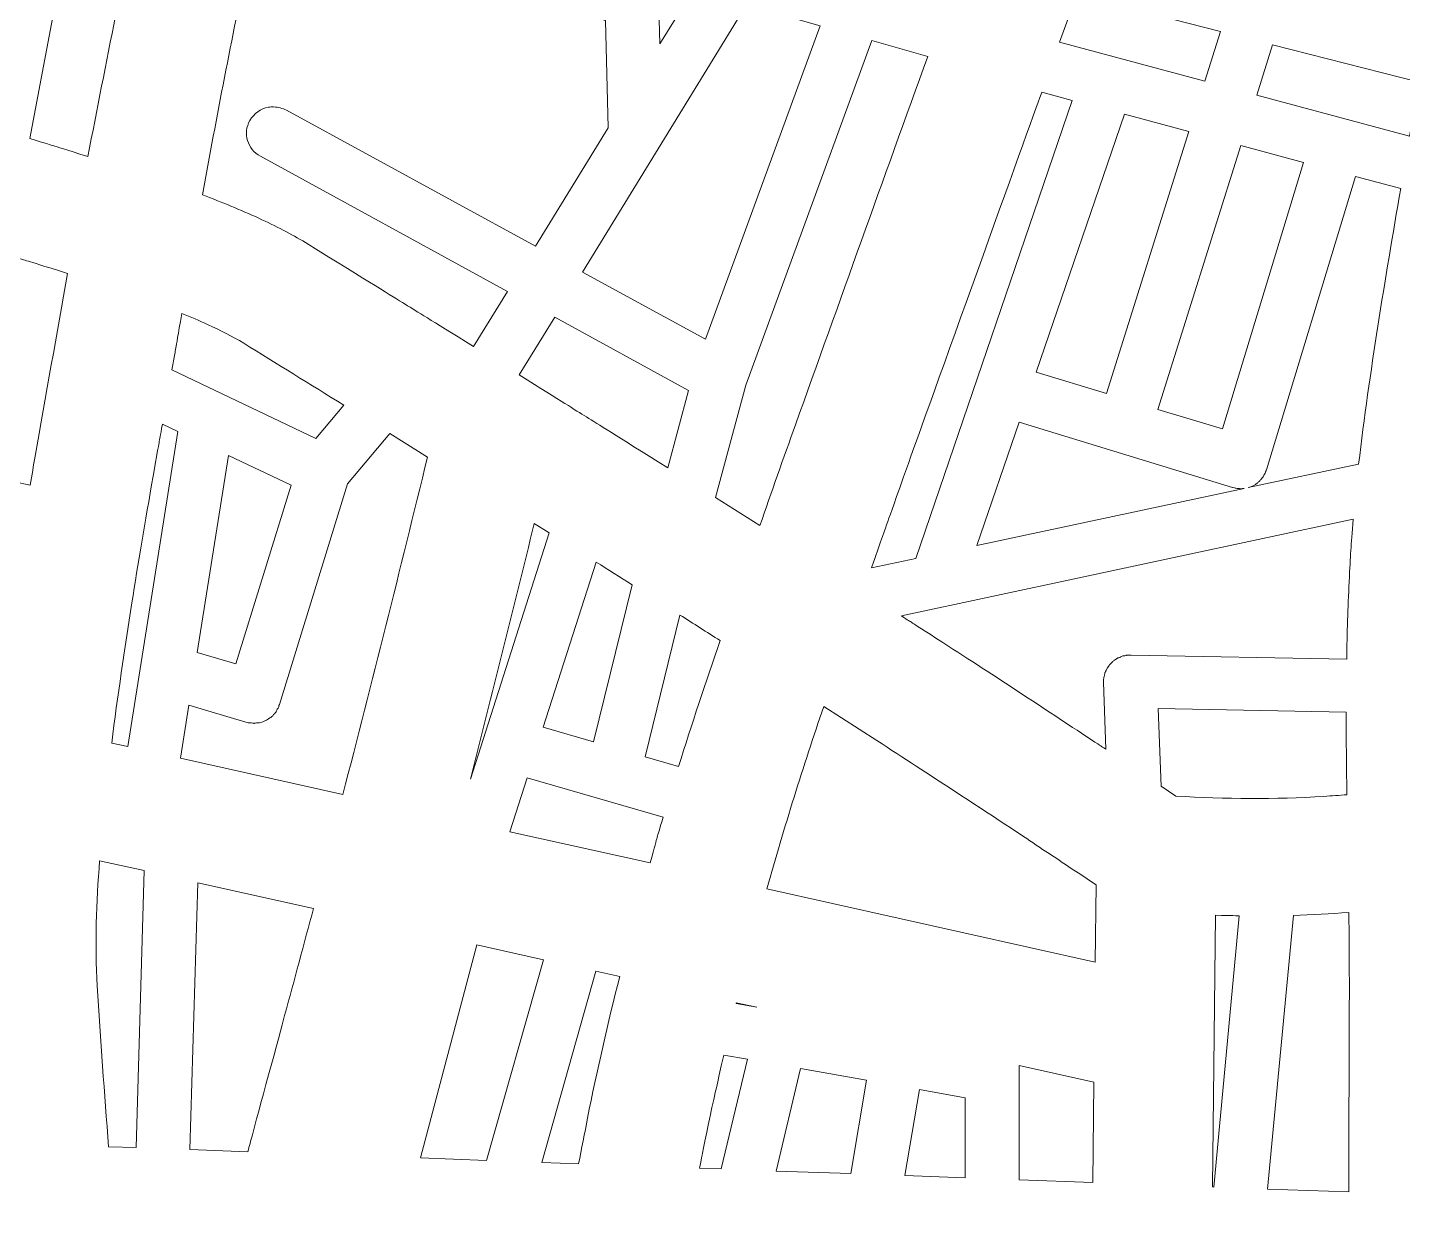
# Model space of a CAD drawing. Header units: centimetres. Extents: x -7.3 to 7.3, y -9.1 to 9.1.
# Drawn here: x 0.801 to 3.151, y 3.253 to 5.278 of the extents above; entities that cross this region are included whole.
import ezdxf

# ---------------------------------------------------------------- set-up
doc = ezdxf.new("R2010")
doc.units = ezdxf.units.CM
doc.header["$MEASUREMENT"] = 0
doc.layers.add('Plan 1', color=7, linetype='Continuous')

msp = doc.modelspace()

# ---------------------------------------------------------------- linework, layer by layer
at = {"layer": 'Plan 1', "color": 250, "lineweight": 0}
for points, knots in [([(7.29137, -9.12368), (7.29137, -9.12368), (-7.30564, -9.12368), (-7.30564, -9.12368), (-7.30564, -9.12368), (-7.30564, 9.12259), (-7.30564, 9.12259), (-7.30564, 9.12259), (7.29137, 9.12259), (7.29137, 9.12259), (7.29137, 9.12259), (7.29137, -9.12368), (7.29137, -9.12368)], [0, 0, 0, 0, 0.25, 0.25, 0.25, 0.5, 0.5, 0.5, 0.75, 0.75, 0.75, 1, 1, 1, 1]), ([(1.78157, 5.54278), (1.78157, 5.54278), (1.78588, 5.38426), (1.78588, 5.38426), (1.78588, 5.38426), (1.51243, 5.46088), (1.51243, 5.46088), (1.50477, 5.4628), (1.50955, 5.46184), (1.49902, 5.4628), (1.49567, 5.46232), (1.49279, 5.46232), (1.48992, 5.46136), (1.47316, 5.45801), (1.46071, 5.44556), (1.45544, 5.42976), (1.44873, 5.40581), (1.46262, 5.38091), (1.48705, 5.3742), (1.48705, 5.3742), (1.78876, 5.28944), (1.78876, 5.28944), (1.78876, 5.28944), (1.79354, 5.1065), (1.79354, 5.1065), (1.79354, 5.1065), (1.66903, 4.90392), (1.66903, 4.90392), (1.66903, 4.90392), (1.24376, 5.13619), (1.24376, 5.13619), (1.23658, 5.13954), (1.22987, 5.14193), (1.22173, 5.14193), (1.21886, 5.14193), (1.21599, 5.14193), (1.21311, 5.14146), (1.19922, 5.13906), (1.18821, 5.13044), (1.18103, 5.11895), (1.16857, 5.09692), (1.17672, 5.06962), (1.19922, 5.05765), (1.19922, 5.05765), (1.62162, 4.82634), (1.62162, 4.82634), (1.62162, 4.82634), (1.56319, 4.73247), (1.56319, 4.73247), (1.40755, 4.82921), (1.50237, 4.7703), (1.27776, 4.90919), (1.27729, 4.90967), (1.27681, 4.90967), (1.27633, 4.91014), (1.25142, 4.92499), (1.22508, 4.9384), (1.19635, 4.95181), (1.16474, 4.96618), (1.13266, 4.97959), (1.10009, 4.99156), (1.12451, 5.12565), (1.1499, 5.25927), (1.17815, 5.3924), (1.17815, 5.3924), (1.26819, 5.37229), (1.26819, 5.37229), (1.29309, 5.36654), (1.31799, 5.38139), (1.32374, 5.40581), (1.32949, 5.43023), (1.31368, 5.45466), (1.28926, 5.45993), (1.28926, 5.45993), (1.19635, 5.481), (1.19635, 5.481), (1.22796, 5.6309), (1.21311, 5.56145), (1.24041, 5.68884), (1.24041, 5.68884), (1.24041, 5.68932), (1.24041, 5.68932), (1.24041, 5.68932), (1.27393, 5.68022), (1.27393, 5.68022), (1.44347, 5.63568), (1.613, 5.59019), (1.78157, 5.54278), (1.78157, 5.54278), (1.78157, 5.54278), (1.78157, 5.54278)], [0, 0, 0, 0, 0.0333333, 0.0333333, 0.0333333, 0.0666667, 0.0666667, 0.0666667, 0.1, 0.1, 0.1, 0.1333333, 0.1333333, 0.1333333, 0.1666667, 0.1666667, 0.1666667, 0.2, 0.2, 0.2, 0.2333333, 0.2333333, 0.2333333, 0.2666667, 0.2666667, 0.2666667, 0.3, 0.3, 0.3, 0.3333333, 0.3333333, 0.3333333, 0.3666667, 0.3666667, 0.3666667, 0.4, 0.4, 0.4, 0.4333333, 0.4333333, 0.4333333, 0.4666667, 0.4666667, 0.4666667, 0.5, 0.5, 0.5, 0.5333333, 0.5333333, 0.5333333, 0.5666667, 0.5666667, 0.5666667, 0.6, 0.6, 0.6, 0.6333333, 0.6333333, 0.6333333, 0.6666667, 0.6666667, 0.6666667, 0.7, 0.7, 0.7, 0.7333333, 0.7333333, 0.7333333, 0.7666667, 0.7666667, 0.7666667, 0.8, 0.8, 0.8, 0.8333333, 0.8333333, 0.8333333, 0.8666667, 0.8666667, 0.8666667, 0.9, 0.9, 0.9, 0.9333333, 0.9333333, 0.9333333, 0.9666667, 0.9666667, 0.9666667, 1, 1, 1, 1]), ([(0.89416, 5.56193), (0.89416, 5.56193), (1, 5.53751), (1, 5.53751), (0.96696, 5.37756), (0.93535, 5.2176), (0.90422, 5.05717), (0.82424, 5.08207), (0.85729, 5.07201), (0.80509, 5.08782), (0.80509, 5.08782), (0.89416, 5.56193), (0.89416, 5.56193)], [0, 0, 0, 0, 0.25, 0.25, 0.25, 0.5, 0.5, 0.5, 0.75, 0.75, 0.75, 1, 1, 1, 1]), ([(1.98798, 5.48962), (1.98798, 5.48962), (1.96595, 5.38618), (1.96595, 5.38618), (1.96595, 5.38618), (1.88166, 5.24969), (1.88166, 5.24969), (1.88166, 5.24969), (1.87448, 5.51883), (1.87448, 5.51883), (1.87448, 5.51883), (1.98798, 5.48962), (1.98798, 5.48962)], [0, 0, 0, 0, 0.25, 0.25, 0.25, 0.5, 0.5, 0.5, 0.75, 0.75, 0.75, 1, 1, 1, 1]), ([(2.03012, 5.31626), (2.03012, 5.31626), (2.1556, 5.28034), (2.1556, 5.28034), (2.1556, 5.28034), (1.95972, 4.7454), (1.95972, 4.7454), (1.95972, 4.7454), (1.74949, 4.85986), (1.74949, 4.85986), (1.74949, 4.85986), (2.03012, 5.31626), (2.03012, 5.31626)], [0, 0, 0, 0, 0.25, 0.25, 0.25, 0.5, 0.5, 0.5, 0.75, 0.75, 0.75, 1, 1, 1, 1]), ([(2.83995, 5.27076), (2.83995, 5.27076), (2.81313, 5.18599), (2.81313, 5.18599), (2.81313, 5.18599), (2.56506, 5.25256), (2.56506, 5.25256), (2.56506, 5.25256), (2.59427, 5.33397), (2.59427, 5.33397), (2.59427, 5.33397), (2.83995, 5.27076), (2.83995, 5.27076)], [0, 0, 0, 0, 0.25, 0.25, 0.25, 0.5, 0.5, 0.5, 0.75, 0.75, 0.75, 1, 1, 1, 1]), ([(2.11345, 4.59886), (2.09286, 4.54139), (2.07275, 4.48392), (2.05263, 4.42645), (2.05263, 4.42645), (1.97697, 4.47434), (1.97697, 4.47434), (1.97697, 4.47434), (2.02869, 4.66638), (2.02869, 4.66638), (2.02869, 4.66638), (2.24419, 5.25543), (2.24419, 5.25543), (2.24419, 5.25543), (2.3395, 5.22814), (2.3395, 5.22814), (2.26383, 5.01838), (2.18864, 4.80862), (2.11345, 4.59886)], [0, 0, 0, 0, 0.1666667, 0.1666667, 0.1666667, 0.3333333, 0.3333333, 0.3333333, 0.5, 0.5, 0.5, 0.6666667, 0.6666667, 0.6666667, 0.8333333, 0.8333333, 0.8333333, 1, 1, 1, 1]), ([(3.17183, 5.1405), (3.17183, 5.1405), (3.16321, 5.09213), (3.16321, 5.09213), (3.16321, 5.09213), (2.90221, 5.16205), (2.90221, 5.16205), (2.90221, 5.16205), (2.92903, 5.24825), (2.92903, 5.24825), (2.92903, 5.24825), (3.1795, 5.18408), (3.1795, 5.18408), (3.1771, 5.16971), (3.17423, 5.15534), (3.17183, 5.1405)], [0, 0, 0, 0, 0.2, 0.2, 0.2, 0.4, 0.4, 0.4, 0.6, 0.6, 0.6, 0.8, 0.8, 0.8, 1, 1, 1, 1]), ([(2.53441, 5.16684), (2.53441, 5.16684), (2.53441, 5.16732), (2.53441, 5.16732), (2.53441, 5.16732), (2.58661, 5.15295), (2.58661, 5.15295), (2.58661, 5.15295), (2.31938, 4.37042), (2.31938, 4.37042), (2.31938, 4.37042), (2.24324, 4.35414), (2.24324, 4.35414), (2.28059, 4.45997), (2.25952, 4.40011), (2.30645, 4.53277), (2.34955, 4.65297), (2.52771, 5.14864), (2.53441, 5.16684)], [0, 0, 0, 0, 0.1666667, 0.1666667, 0.1666667, 0.3333333, 0.3333333, 0.3333333, 0.5, 0.5, 0.5, 0.6666667, 0.6666667, 0.6666667, 0.8333333, 0.8333333, 0.8333333, 1, 1, 1, 1]), ([(2.64504, 4.65201), (2.64504, 4.65201), (2.52483, 4.68889), (2.52483, 4.68889), (2.52483, 4.68889), (2.67569, 5.12948), (2.67569, 5.12948), (2.67569, 5.12948), (2.78584, 5.09979), (2.78584, 5.09979), (2.78584, 5.09979), (2.64504, 4.65201), (2.64504, 4.65201)], [0, 0, 0, 0, 0.25, 0.25, 0.25, 0.5, 0.5, 0.5, 0.75, 0.75, 0.75, 1, 1, 1, 1]), ([(2.8433, 4.59167), (2.8433, 4.59167), (2.73268, 4.6252), (2.73268, 4.6252), (2.73268, 4.6252), (2.87491, 5.07585), (2.87491, 5.07585), (2.87491, 5.07585), (2.98171, 5.04711), (2.98171, 5.04711), (2.98171, 5.04711), (2.8433, 4.59167), (2.8433, 4.59167)], [0, 0, 0, 0, 0.25, 0.25, 0.25, 0.5, 0.5, 0.5, 0.75, 0.75, 0.75, 1, 1, 1, 1]), ([(3.07605, 4.53181), (3.07605, 4.53181), (2.88736, 4.49158), (2.88736, 4.49158), (2.89311, 4.4935), (2.89886, 4.49541), (2.90317, 4.49972), (2.9046, 4.50068), (2.90412, 4.5002), (2.90508, 4.50116), (2.90748, 4.50308), (2.90604, 4.50212), (2.90796, 4.50403), (2.90939, 4.50547), (2.90843, 4.50451), (2.91131, 4.50834), (2.91275, 4.51026), (2.91227, 4.50882), (2.91322, 4.51122), (2.91514, 4.51409), (2.91466, 4.51265), (2.9161, 4.51601), (2.91706, 4.51792), (2.91658, 4.51696), (2.91706, 4.5184), (2.91753, 4.51936), (2.91706, 4.5184), (2.91801, 4.52127), (2.91801, 4.52127), (2.91801, 4.52127), (2.91801, 4.52127), (2.91801, 4.52127), (2.91849, 4.52175), (2.91849, 4.52175), (2.91849, 4.52175), (3.07078, 5.02317), (3.07078, 5.02317), (3.07078, 5.02317), (3.14789, 5.00257), (3.14789, 5.00257), (3.12107, 4.84597), (3.09473, 4.68937), (3.07605, 4.53181), (3.07605, 4.53181), (3.07605, 4.53181), (3.07605, 4.53181)], [0, 0, 0, 0, 0.0666667, 0.0666667, 0.0666667, 0.1333333, 0.1333333, 0.1333333, 0.2, 0.2, 0.2, 0.2666667, 0.2666667, 0.2666667, 0.3333333, 0.3333333, 0.3333333, 0.4, 0.4, 0.4, 0.4666667, 0.4666667, 0.4666667, 0.5333333, 0.5333333, 0.5333333, 0.6, 0.6, 0.6, 0.6666667, 0.6666667, 0.6666667, 0.7333333, 0.7333333, 0.7333333, 0.8, 0.8, 0.8, 0.8666667, 0.8666667, 0.8666667, 0.9333333, 0.9333333, 0.9333333, 1, 1, 1, 1]), ([(0.86926, 4.85746), (0.85106, 4.75354), (0.83238, 4.64914), (0.81418, 4.54522), (0.81131, 4.52894), (0.80844, 4.51265), (0.80556, 4.49589), (0.80556, 4.49589), (0.69781, 4.5184), (0.69781, 4.5184), (0.69781, 4.5184), (0.76773, 4.88907), (0.76773, 4.88907), (0.81418, 4.87471), (0.78018, 4.88524), (0.86926, 4.85746), (0.86926, 4.85746), (0.86926, 4.85746), (0.86926, 4.85746)], [0, 0, 0, 0, 0.1666667, 0.1666667, 0.1666667, 0.3333333, 0.3333333, 0.3333333, 0.5, 0.5, 0.5, 0.6666667, 0.6666667, 0.6666667, 0.8333333, 0.8333333, 0.8333333, 1, 1, 1, 1]), ([(1.29405, 4.57539), (1.29405, 4.57539), (1.04789, 4.69272), (1.04789, 4.69272), (1.05699, 4.74301), (1.05124, 4.71044), (1.06465, 4.78898), (1.07998, 4.78323), (1.09482, 4.77653), (1.10967, 4.76983), (1.13026, 4.76025), (1.15085, 4.75019), (1.17049, 4.73822), (1.22748, 4.70278), (1.28447, 4.66782), (1.34146, 4.63238), (1.34146, 4.63238), (1.29405, 4.57539), (1.29405, 4.57539)], [0, 0, 0, 0, 0.1666667, 0.1666667, 0.1666667, 0.3333333, 0.3333333, 0.3333333, 0.5, 0.5, 0.5, 0.6666667, 0.6666667, 0.6666667, 0.8333333, 0.8333333, 0.8333333, 1, 1, 1, 1]), ([(1.93099, 4.65728), (1.93099, 4.65728), (1.89555, 4.5251), (1.89555, 4.5251), (1.70974, 4.64148), (1.7945, 4.58832), (1.64125, 4.6841), (1.64125, 4.6841), (1.70207, 4.78276), (1.70207, 4.78276), (1.70207, 4.78276), (1.93099, 4.65728), (1.93099, 4.65728)], [0, 0, 0, 0, 0.25, 0.25, 0.25, 0.5, 0.5, 0.5, 0.75, 0.75, 0.75, 1, 1, 1, 1]), ([(1.05795, 4.58736), (1.05795, 4.58736), (0.97222, 4.04907), (0.97222, 4.04907), (0.97222, 4.04907), (0.94493, 4.05482), (0.94493, 4.05482), (0.95498, 4.13528), (0.96696, 4.21477), (0.97941, 4.29475), (0.98994, 4.36132), (1.00192, 4.43172), (1.0158, 4.51122), (1.02921, 4.58736), (1.02394, 4.55767), (1.03161, 4.59981), (1.03161, 4.59981), (1.05795, 4.58736), (1.05795, 4.58736)], [0, 0, 0, 0, 0.1666667, 0.1666667, 0.1666667, 0.3333333, 0.3333333, 0.3333333, 0.5, 0.5, 0.5, 0.6666667, 0.6666667, 0.6666667, 0.8333333, 0.8333333, 0.8333333, 1, 1, 1, 1]), ([(1.34002, 3.96718), (1.34002, 3.96718), (1.06226, 4.02896), (1.06226, 4.02896), (1.06226, 4.02896), (1.07662, 4.11947), (1.07662, 4.11947), (1.07662, 4.11947), (1.17432, 4.09074), (1.17432, 4.09074), (1.17432, 4.09074), (1.17672, 4.09026), (1.17672, 4.09026), (1.17767, 4.08978), (1.17815, 4.08978), (1.17911, 4.0893), (1.17911, 4.0893), (1.17911, 4.0893), (1.17911, 4.0893), (1.18055, 4.0893), (1.17911, 4.0893), (1.18342, 4.0893), (1.18821, 4.08882), (1.18677, 4.08834), (1.18821, 4.08882), (1.18965, 4.08834), (1.18821, 4.08882), (1.19252, 4.0893), (1.19683, 4.08978), (1.19539, 4.0893), (1.19683, 4.08978), (1.19683, 4.08978), (1.19731, 4.08978), (1.19731, 4.08978), (1.19731, 4.08978), (1.20162, 4.09074), (1.20162, 4.09074), (1.20258, 4.09122), (1.20401, 4.0917), (1.20545, 4.09217), (1.20545, 4.09217), (1.20545, 4.09217), (1.20545, 4.09217), (1.20545, 4.09217), (1.20545, 4.09217), (1.20545, 4.09217), (1.20689, 4.09313), (1.20832, 4.09361), (1.20928, 4.09409), (1.21072, 4.09505), (1.21215, 4.09553), (1.21311, 4.09649), (1.21311, 4.09649), (1.21311, 4.09649), (1.21311, 4.09649), (1.21311, 4.09649), (1.21311, 4.09649), (1.21311, 4.09649), (1.21455, 4.09744), (1.21551, 4.0984), (1.21694, 4.09888), (1.2179, 4.09984), (1.21886, 4.1008), (1.2203, 4.10175), (1.2203, 4.10175), (1.2203, 4.10175), (1.2203, 4.10175), (1.2203, 4.10175), (1.2203, 4.10175), (1.2203, 4.10175), (1.22125, 4.10319), (1.22221, 4.10415), (1.22317, 4.10511), (1.22413, 4.10654), (1.22508, 4.1075), (1.22604, 4.10846), (1.22604, 4.10846), (1.22604, 4.10846), (1.22604, 4.10846), (1.22604, 4.10846), (1.22604, 4.10846), (1.22604, 4.10846), (1.22604, 4.10846), (1.22796, 4.11277), (1.22796, 4.11277), (1.22892, 4.11373), (1.2294, 4.11516), (1.23035, 4.1166), (1.23035, 4.1166), (1.23035, 4.1166), (1.23035, 4.1166), (1.23035, 4.1166), (1.23035, 4.1166), (1.23035, 4.1166), (1.23035, 4.1166), (1.23083, 4.11899), (1.23083, 4.11899), (1.23083, 4.11899), (1.23179, 4.12091), (1.23179, 4.12091), (1.23179, 4.12091), (1.34816, 4.49781), (1.34816, 4.49781), (1.34816, 4.49781), (1.42, 4.58401), (1.42, 4.58401), (1.42, 4.58401), (1.48465, 4.54378), (1.48465, 4.54378), (1.43772, 4.35126), (1.38983, 4.15874), (1.34002, 3.96718), (1.34002, 3.96718), (1.34002, 3.96718), (1.34002, 3.96718)], [0, 0, 0, 0, 0.0263158, 0.0263158, 0.0263158, 0.0526316, 0.0526316, 0.0526316, 0.0789474, 0.0789474, 0.0789474, 0.1052632, 0.1052632, 0.1052632, 0.1315789, 0.1315789, 0.1315789, 0.1578947, 0.1578947, 0.1578947, 0.1842105, 0.1842105, 0.1842105, 0.2105263, 0.2105263, 0.2105263, 0.2368421, 0.2368421, 0.2368421, 0.2631579, 0.2631579, 0.2631579, 0.2894737, 0.2894737, 0.2894737, 0.3157895, 0.3157895, 0.3157895, 0.3421053, 0.3421053, 0.3421053, 0.3684211, 0.3684211, 0.3684211, 0.3947368, 0.3947368, 0.3947368, 0.4210526, 0.4210526, 0.4210526, 0.4473684, 0.4473684, 0.4473684, 0.4736842, 0.4736842, 0.4736842, 0.5, 0.5, 0.5, 0.5263158, 0.5263158, 0.5263158, 0.5526316, 0.5526316, 0.5526316, 0.5789474, 0.5789474, 0.5789474, 0.6052632, 0.6052632, 0.6052632, 0.6315789, 0.6315789, 0.6315789, 0.6578947, 0.6578947, 0.6578947, 0.6842105, 0.6842105, 0.6842105, 0.7105263, 0.7105263, 0.7105263, 0.7368421, 0.7368421, 0.7368421, 0.7631579, 0.7631579, 0.7631579, 0.7894737, 0.7894737, 0.7894737, 0.8157895, 0.8157895, 0.8157895, 0.8421053, 0.8421053, 0.8421053, 0.8684211, 0.8684211, 0.8684211, 0.8947368, 0.8947368, 0.8947368, 0.9210526, 0.9210526, 0.9210526, 0.9473684, 0.9473684, 0.9473684, 0.9736842, 0.9736842, 0.9736842, 1, 1, 1, 1]), ([(2.86054, 4.49158), (2.86054, 4.49158), (2.86054, 4.49158), (2.86054, 4.49158), (2.86054, 4.49158), (2.86102, 4.49158), (2.86102, 4.49158), (2.86629, 4.49014), (2.8639, 4.49062), (2.86821, 4.49014), (2.873, 4.48967), (2.87108, 4.48967), (2.87395, 4.48967), (2.87539, 4.48967), (2.87443, 4.48967), (2.87635, 4.48967), (2.87874, 4.48967), (2.87731, 4.48967), (2.88018, 4.49014), (2.88018, 4.49014), (2.42378, 4.39245), (2.42378, 4.39245), (2.42378, 4.39245), (2.49562, 4.60317), (2.49562, 4.60317), (2.49562, 4.60317), (2.86054, 4.49158), (2.86054, 4.49158)], [0, 0, 0, 0, 0.1111111, 0.1111111, 0.1111111, 0.2222222, 0.2222222, 0.2222222, 0.3333333, 0.3333333, 0.3333333, 0.4444444, 0.4444444, 0.4444444, 0.5555556, 0.5555556, 0.5555556, 0.6666667, 0.6666667, 0.6666667, 0.7777778, 0.7777778, 0.7777778, 0.8888889, 0.8888889, 0.8888889, 1, 1, 1, 1]), ([(1.09099, 4.20951), (1.09099, 4.20951), (1.14463, 4.54618), (1.14463, 4.54618), (1.14463, 4.54618), (1.25142, 4.49541), (1.25142, 4.49541), (1.25142, 4.49541), (1.15708, 4.19035), (1.15708, 4.19035), (1.15708, 4.19035), (1.09099, 4.20951), (1.09099, 4.20951)], [0, 0, 0, 0, 0.25, 0.25, 0.25, 0.5, 0.5, 0.5, 0.75, 0.75, 0.75, 1, 1, 1, 1]), ([(1.66711, 4.43028), (1.66711, 4.43028), (1.6925, 4.41448), (1.6925, 4.41448), (1.6925, 4.41448), (1.55792, 3.99352), (1.55792, 3.99352), (1.5948, 4.13863), (1.6312, 4.28422), (1.66711, 4.43028)], [0, 0, 0, 0, 0.3333333, 0.3333333, 0.3333333, 0.6666667, 0.6666667, 0.6666667, 1, 1, 1, 1]), ([(3.06647, 4.43747), (3.06312, 4.38862), (3.06216, 4.37952), (3.05977, 4.33019), (3.05785, 4.28661), (3.05594, 4.24255), (3.05594, 4.19849), (3.05594, 4.19849), (2.68718, 4.2052), (2.68718, 4.2052), (2.68718, 4.2052), (2.68574, 4.2052), (2.68574, 4.2052), (2.68574, 4.2052), (2.68479, 4.2052), (2.68479, 4.2052), (2.68479, 4.2052), (2.68335, 4.2052), (2.68335, 4.2052), (2.68191, 4.2052), (2.68287, 4.2052), (2.68143, 4.2052), (2.67856, 4.20472), (2.68048, 4.2052), (2.67665, 4.20424), (2.67281, 4.20376), (2.67425, 4.20424), (2.67186, 4.20328), (2.66994, 4.2028), (2.67138, 4.20328), (2.66802, 4.20137), (2.66467, 4.20041), (2.66563, 4.20089), (2.66371, 4.19993), (2.6618, 4.19897), (2.66324, 4.19945), (2.66036, 4.19753), (2.65701, 4.19562), (2.65845, 4.19658), (2.65653, 4.19466), (2.65462, 4.1937), (2.65605, 4.19418), (2.65366, 4.19179), (2.65078, 4.18939), (2.65174, 4.19035), (2.65031, 4.18843), (2.64887, 4.187), (2.64983, 4.18796), (2.64791, 4.18508), (2.646, 4.18221), (2.64647, 4.18365), (2.64552, 4.18125), (2.64456, 4.17934), (2.64504, 4.18077), (2.6436, 4.17742), (2.64216, 4.17407), (2.64264, 4.1755), (2.64216, 4.17311), (2.64121, 4.17119), (2.64169, 4.17263), (2.64121, 4.1688), (2.64025, 4.16497), (2.64073, 4.16688), (2.64025, 4.16401), (2.64025, 4.16305), (2.64025, 4.16353), (2.64025, 4.1621), (2.64025, 4.1621), (2.64025, 4.16114), (2.64025, 4.16114), (2.64025, 4.16114), (2.64025, 4.1597), (2.64025, 4.1597), (2.64025, 4.1597), (2.64025, 4.15874), (2.64025, 4.15874), (2.64025, 4.15874), (2.64408, 4.04428), (2.64408, 4.04428), (2.63211, 4.05195), (2.64121, 4.0462), (2.61774, 4.06153), (2.53537, 4.11612), (2.45922, 4.16641), (2.36536, 4.22675), (2.29639, 4.27129), (2.31986, 4.25596), (2.29448, 4.27224), (2.29448, 4.27224), (3.06647, 4.43747), (3.06647, 4.43747)], [0, 0, 0, 0, 0.0333333, 0.0333333, 0.0333333, 0.0666667, 0.0666667, 0.0666667, 0.1, 0.1, 0.1, 0.1333333, 0.1333333, 0.1333333, 0.1666667, 0.1666667, 0.1666667, 0.2, 0.2, 0.2, 0.2333333, 0.2333333, 0.2333333, 0.2666667, 0.2666667, 0.2666667, 0.3, 0.3, 0.3, 0.3333333, 0.3333333, 0.3333333, 0.3666667, 0.3666667, 0.3666667, 0.4, 0.4, 0.4, 0.4333333, 0.4333333, 0.4333333, 0.4666667, 0.4666667, 0.4666667, 0.5, 0.5, 0.5, 0.5333333, 0.5333333, 0.5333333, 0.5666667, 0.5666667, 0.5666667, 0.6, 0.6, 0.6, 0.6333333, 0.6333333, 0.6333333, 0.6666667, 0.6666667, 0.6666667, 0.7, 0.7, 0.7, 0.7333333, 0.7333333, 0.7333333, 0.7666667, 0.7666667, 0.7666667, 0.8, 0.8, 0.8, 0.8333333, 0.8333333, 0.8333333, 0.8666667, 0.8666667, 0.8666667, 0.9, 0.9, 0.9, 0.9333333, 0.9333333, 0.9333333, 0.9666667, 0.9666667, 0.9666667, 1, 1, 1, 1]), ([(1.68244, 4.08212), (1.68244, 4.08212), (1.77295, 4.36419), (1.77295, 4.36419), (1.79354, 4.35126), (1.81366, 4.33833), (1.83425, 4.3254), (1.83425, 4.3254), (1.76816, 4.05721), (1.76816, 4.05721), (1.76816, 4.05721), (1.68244, 4.08212), (1.68244, 4.08212)], [0, 0, 0, 0, 0.25, 0.25, 0.25, 0.5, 0.5, 0.5, 0.75, 0.75, 0.75, 1, 1, 1, 1]), ([(1.98463, 4.2301), (1.9602, 4.15874), (1.93626, 4.08691), (1.91375, 4.01507), (1.91375, 4.01507), (1.85676, 4.03135), (1.85676, 4.03135), (1.85676, 4.03135), (1.91614, 4.27368), (1.91614, 4.27368), (1.93913, 4.25931), (1.96164, 4.24447), (1.98463, 4.2301), (1.98463, 4.2301), (1.98463, 4.2301), (1.98463, 4.2301)], [0, 0, 0, 0, 0.2, 0.2, 0.2, 0.4, 0.4, 0.4, 0.6, 0.6, 0.6, 0.8, 0.8, 0.8, 1, 1, 1, 1]), ([(2.50328, 3.89535), (2.51765, 3.88529), (2.53249, 3.87571), (2.54686, 3.86613), (2.56219, 3.85607), (2.57703, 3.84602), (2.59236, 3.83596), (2.60385, 3.8283), (2.61582, 3.82064), (2.62732, 3.81249), (2.62732, 3.81249), (2.62588, 3.6808), (2.62588, 3.6808), (2.62588, 3.6808), (2.0646, 3.80579), (2.0646, 3.80579), (2.0943, 3.91067), (2.12638, 4.01459), (2.16182, 4.11756), (2.16182, 4.11756), (2.25281, 4.05913), (2.25281, 4.05913), (2.34572, 3.99879), (2.42139, 3.94946), (2.50328, 3.89535), (2.50328, 3.89535), (2.50328, 3.89535), (2.50328, 3.89535)], [0, 0, 0, 0, 0.1111111, 0.1111111, 0.1111111, 0.2222222, 0.2222222, 0.2222222, 0.3333333, 0.3333333, 0.3333333, 0.4444444, 0.4444444, 0.4444444, 0.5555556, 0.5555556, 0.5555556, 0.6666667, 0.6666667, 0.6666667, 0.7777778, 0.7777778, 0.7777778, 0.8888889, 0.8888889, 0.8888889, 1, 1, 1, 1]), ([(3.01667, 3.96383), (2.93286, 3.95856), (2.84809, 3.95952), (2.76381, 3.96431), (2.76381, 3.96431), (2.73842, 3.98155), (2.73842, 3.98155), (2.73842, 3.98155), (2.73363, 4.1142), (2.73363, 4.1142), (2.73363, 4.1142), (3.05498, 4.10798), (3.05498, 4.10798), (3.05498, 4.10798), (3.05498, 4.05147), (3.05498, 4.05147), (3.05546, 4.02321), (3.05546, 3.99496), (3.05594, 3.9667), (3.04301, 3.96574), (3.03008, 3.96479), (3.01667, 3.96383), (3.01667, 3.96383), (3.01667, 3.96383), (3.01667, 3.96383)], [0, 0, 0, 0, 0.125, 0.125, 0.125, 0.25, 0.25, 0.25, 0.375, 0.375, 0.375, 0.5, 0.5, 0.5, 0.625, 0.625, 0.625, 0.75, 0.75, 0.75, 0.875, 0.875, 0.875, 1, 1, 1, 1]), ([(1.88741, 3.92839), (1.87352, 3.88241), (1.88118, 3.90828), (1.86538, 3.85033), (1.86538, 3.85033), (1.62545, 3.90349), (1.62545, 3.90349), (1.62545, 3.90349), (1.65514, 3.99544), (1.65514, 3.99544), (1.65514, 3.99544), (1.88741, 3.92839), (1.88741, 3.92839)], [0, 0, 0, 0, 0.25, 0.25, 0.25, 0.5, 0.5, 0.5, 0.75, 0.75, 0.75, 1, 1, 1, 1]), ([(0.98659, 3.36376), (0.98659, 3.36376), (0.93966, 3.3652), (0.93966, 3.3652), (0.93247, 3.45667), (0.92577, 3.54862), (0.92002, 3.64009), (0.91619, 3.71145), (0.91859, 3.7828), (0.92433, 3.85368), (0.92433, 3.85368), (1.00048, 3.83692), (1.00048, 3.83692), (1.00048, 3.83692), (0.98659, 3.36376), (0.98659, 3.36376)], [0, 0, 0, 0, 0.2, 0.2, 0.2, 0.4, 0.4, 0.4, 0.6, 0.6, 0.6, 0.8, 0.8, 0.8, 1, 1, 1, 1]), ([(1.24041, 3.58932), (1.23323, 3.56107), (1.193, 3.415), (1.18534, 3.38531), (1.18246, 3.37573), (1.18007, 3.36616), (1.17767, 3.35658), (1.17767, 3.35658), (1.07854, 3.36041), (1.07854, 3.36041), (1.07854, 3.36041), (1.09195, 3.81633), (1.09195, 3.81633), (1.09195, 3.81633), (1.28974, 3.77227), (1.28974, 3.77227), (1.27345, 3.71145), (1.25717, 3.65015), (1.24041, 3.58932), (1.24041, 3.58932), (1.24041, 3.58932), (1.24041, 3.58932)], [0, 0, 0, 0, 0.1428571, 0.1428571, 0.1428571, 0.2857143, 0.2857143, 0.2857143, 0.4285714, 0.4285714, 0.4285714, 0.5714286, 0.5714286, 0.5714286, 0.7142857, 0.7142857, 0.7142857, 0.8571429, 0.8571429, 0.8571429, 1, 1, 1, 1]), ([(2.82606, 3.29671), (2.82606, 3.29671), (2.83133, 3.76077), (2.83133, 3.76077), (2.8639, 3.75982), (2.85001, 3.76029), (2.87204, 3.75982), (2.87204, 3.75982), (2.82846, 3.29624), (2.82846, 3.29624), (2.82846, 3.29624), (2.82606, 3.29671), (2.82606, 3.29671)], [0, 0, 0, 0, 0.25, 0.25, 0.25, 0.5, 0.5, 0.5, 0.75, 0.75, 0.75, 1, 1, 1, 1]), ([(3.05977, 3.57592), (3.05977, 3.53425), (3.05977, 3.49307), (3.05977, 3.4514), (3.05929, 3.44613), (3.05929, 3.44948), (3.05929, 3.4423), (3.05929, 3.313), (3.05929, 3.36472), (3.05929, 3.28809), (3.05929, 3.28809), (2.92041, 3.29288), (2.92041, 3.29288), (2.92041, 3.29288), (2.96447, 3.76029), (2.96447, 3.76029), (2.99607, 3.76125), (3.02768, 3.76317), (3.05929, 3.76556), (3.06025, 3.67792), (3.05977, 3.72198), (3.06025, 3.63434), (3.06025, 3.61471), (3.05977, 3.59507), (3.05977, 3.57592), (3.05977, 3.57592), (3.05977, 3.57592), (3.05977, 3.57592)], [0, 0, 0, 0, 0.1111111, 0.1111111, 0.1111111, 0.2222222, 0.2222222, 0.2222222, 0.3333333, 0.3333333, 0.3333333, 0.4444444, 0.4444444, 0.4444444, 0.5555556, 0.5555556, 0.5555556, 0.6666667, 0.6666667, 0.6666667, 0.7777778, 0.7777778, 0.7777778, 0.8888889, 0.8888889, 0.8888889, 1, 1, 1, 1]), ([(1.56894, 3.71001), (1.56894, 3.71001), (1.68292, 3.68463), (1.68292, 3.68463), (1.68292, 3.68463), (1.5857, 3.34173), (1.5857, 3.34173), (1.5857, 3.34173), (1.47268, 3.34604), (1.47268, 3.34604), (1.47268, 3.34604), (1.56894, 3.71001), (1.56894, 3.71001)], [0, 0, 0, 0, 0.25, 0.25, 0.25, 0.5, 0.5, 0.5, 0.75, 0.75, 0.75, 1, 1, 1, 1]), ([(1.81318, 3.65589), (1.79259, 3.57592), (1.77439, 3.49498), (1.75811, 3.41405), (1.75332, 3.38819), (1.74805, 3.36185), (1.74278, 3.33598), (1.74278, 3.33598), (1.68004, 3.33838), (1.68004, 3.33838), (1.68004, 3.33838), (1.77247, 3.66499), (1.77247, 3.66499), (1.77247, 3.66499), (1.81318, 3.65589), (1.81318, 3.65589)], [0, 0, 0, 0, 0.2, 0.2, 0.2, 0.4, 0.4, 0.4, 0.6, 0.6, 0.6, 0.8, 0.8, 0.8, 1, 1, 1, 1]), ([(2.0124, 3.60992), (2.0124, 3.60992), (2.0124, 3.61135), (2.0124, 3.61135), (2.0124, 3.61135), (2.04736, 3.60369), (2.04736, 3.60369), (2.04736, 3.60369), (2.0124, 3.60992), (2.0124, 3.60992)], [0, 0, 0, 0, 0.3333333, 0.3333333, 0.3333333, 0.6666667, 0.6666667, 0.6666667, 1, 1, 1, 1]), ([(2.03156, 3.51462), (2.03156, 3.51462), (1.98654, 3.32736), (1.98654, 3.32736), (1.98654, 3.32736), (1.94967, 3.32832), (1.94967, 3.32832), (1.95637, 3.3628), (1.9535, 3.347), (1.95877, 3.37478), (1.97744, 3.46337), (1.96691, 3.41452), (1.99085, 3.5218), (1.99085, 3.5218), (2.03156, 3.51462), (2.03156, 3.51462)], [0, 0, 0, 0, 0.2, 0.2, 0.2, 0.4, 0.4, 0.4, 0.6, 0.6, 0.6, 0.8, 0.8, 0.8, 1, 1, 1, 1]), ([(2.49562, 3.30869), (2.49562, 3.30869), (2.49562, 3.50408), (2.49562, 3.50408), (2.49562, 3.50408), (2.62349, 3.47535), (2.62349, 3.47535), (2.62349, 3.47535), (2.62157, 3.3039), (2.62157, 3.3039), (2.62157, 3.3039), (2.49562, 3.30869), (2.49562, 3.30869)], [0, 0, 0, 0, 0.25, 0.25, 0.25, 0.5, 0.5, 0.5, 0.75, 0.75, 0.75, 1, 1, 1, 1]), ([(2.08041, 3.32353), (2.08041, 3.32353), (2.12207, 3.49881), (2.12207, 3.49881), (2.12207, 3.49881), (2.23509, 3.4787), (2.23509, 3.4787), (2.23509, 3.4787), (2.20828, 3.31922), (2.20828, 3.31922), (2.20828, 3.31922), (2.08041, 3.32353), (2.08041, 3.32353)], [0, 0, 0, 0, 0.25, 0.25, 0.25, 0.5, 0.5, 0.5, 0.75, 0.75, 0.75, 1, 1, 1, 1]), ([(2.40367, 3.31204), (2.40367, 3.31204), (2.3007, 3.31587), (2.3007, 3.31587), (2.3007, 3.31587), (2.32561, 3.46289), (2.32561, 3.46289), (2.32561, 3.46289), (2.40367, 3.44901), (2.40367, 3.44901), (2.40367, 3.44901), (2.40367, 3.31204), (2.40367, 3.31204)], [0, 0, 0, 0, 0.25, 0.25, 0.25, 0.5, 0.5, 0.5, 0.75, 0.75, 0.75, 1, 1, 1, 1])]:
    msp.add_open_spline(points, degree=3, knots=knots, dxfattribs=at)

doc.saveas('drawing.dxf')
